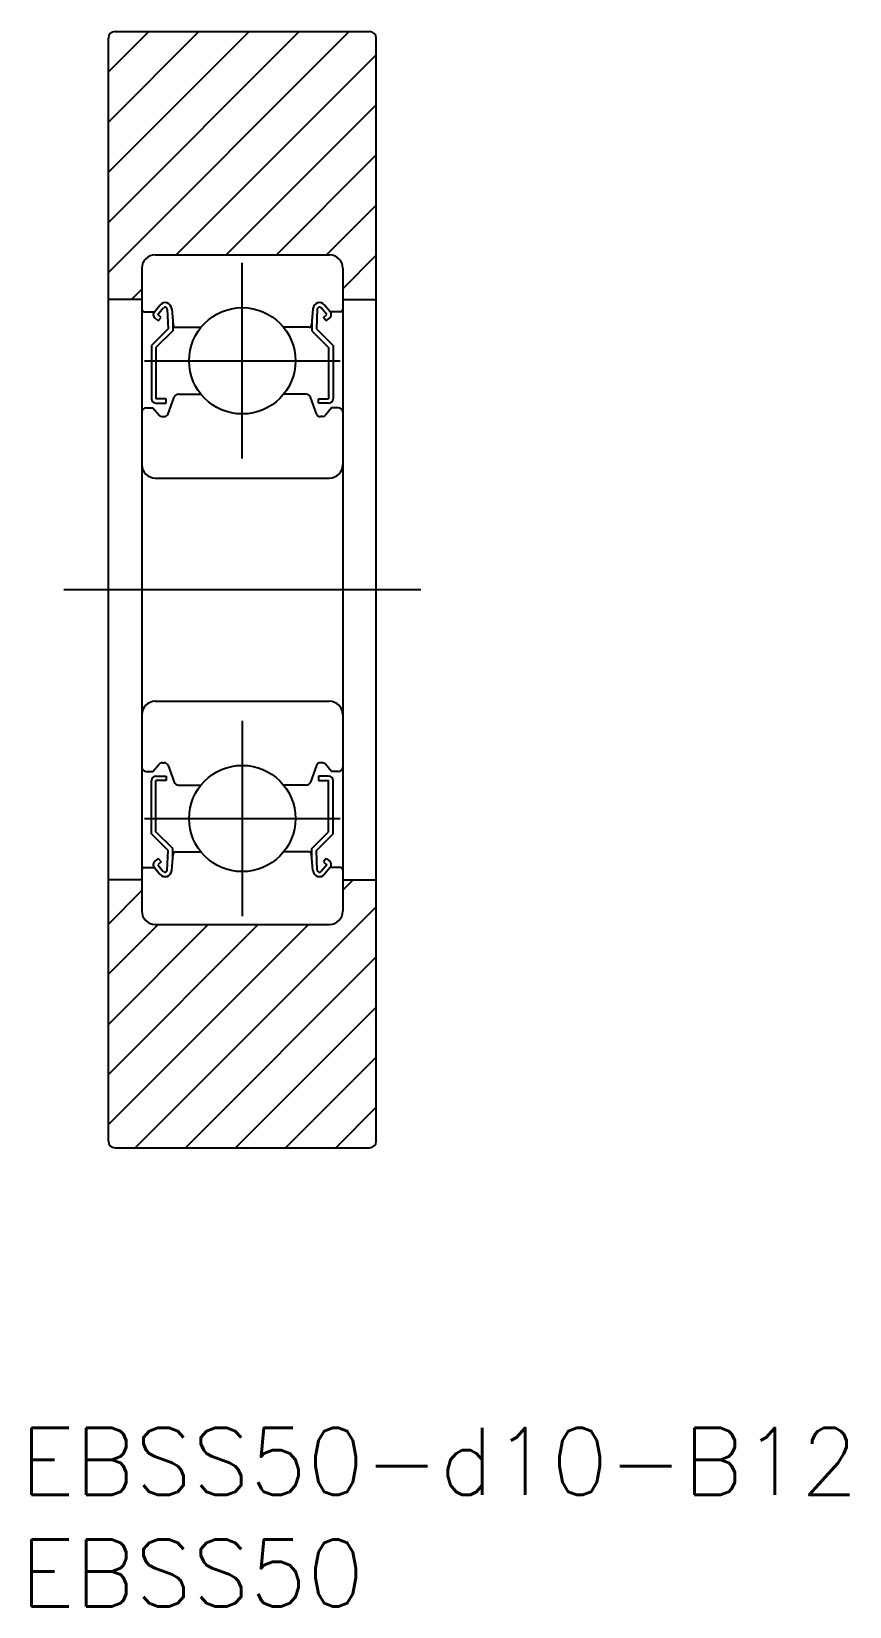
# Model space of a CAD drawing. Extents: x -9.4 to 27.2, y -45.5 to 25.
import ezdxf

# ---------------------------------------------------------------- set-up
doc = ezdxf.new("R2010")
doc.units = 0
doc.linetypes.add('CENTER', pattern=[50.8, 31.75, -6.35, 6.35, -6.35])
doc.layers.get('0').update_dxf_attribs({"linetype": 'CONTINUOUS'})
doc.layers.add('CENTER', color=1, linetype='CONTINUOUS')
doc.styles.get("Standard").update_dxf_attribs({"font": 'txt.shx', "height": 3, "bigfont": 'bigfont.shx'})

msp = doc.modelspace()

# ---------------------------------------------------------------- linework, layer by layer
at = {"color": 3, "linetype": 'CONTINUOUS'}
for p, q in [((-6, 23.186), (-4.186, 25)), ((-6, 20.941), (-1.941, 25)), ((-6, 18.696), (0.304, 25)), ((-6, 16.451), (2.549, 25)), ((-6, 14.206), (4.794, 25)), ((-2.961, 15), (6, 23.961)), ((-0.715, 15), (6, 21.715)), ((1.53, 15), (6, 19.47)), ((3.775, 15), (6, 17.225)), ((4.5, 13.48), (6, 14.98)), ((-4.961, 13), (-4.5, 13.461)), ((4.5, -13.461), (4.961, -13)), ((-6, -14.98), (-4.5, -13.48)), ((-4.794, -25), (6, -14.206)), ((-6, -17.225), (-3.775, -15)), ((-6, -19.47), (-1.53, -15)), ((-6, -21.715), (0.715, -15)), ((-6, -23.961), (2.961, -15)), ((-2.549, -25), (6, -16.451)), ((-0.304, -25), (6, -18.696)), ((1.941, -25), (6, -20.941)), ((4.186, -25), (6, -23.186))]:
    msp.add_line(p, q, dxfattribs=at)
at = {"color": 7, "linetype": 'CONTINUOUS'}
for p, q in [((-6, -24.7), (-6, 24.7)), ((-5.7, 25), (5.7, 25)), ((6, -24.7), (6, 24.7)), ((-3.9, 15), (3.9, 15)), ((-4.5, 14.4), (-4.5, -14.4)), ((4.5, 14.4), (4.5, -14.4)), ((-4.5, 13), (-6, 13)), ((-3.94, 12.45), (-3.69, 12.747)), ((3.94, 12.45), (3.69, 12.747)), ((4.5, 13), (6, 13)), ((-4.4, 12.45), (-3.94, 12.45)), ((-3.762, 12.04), (-3.915, 12.168)), ((-3.787, 12.321), (-3.537, 12.619)), ((-3.634, 12.193), (-3.787, 12.321)), ((-3.762, 12.04), (-3.634, 12.193)), ((-3.36, 12.56), (-3.317, 11.683)), ((-3.162, 12.581), (-3.097, 11.841)), ((-3.117, 12.07), (-3.117, 11.6)), ((3.162, 12.581), (3.097, 11.841)), ((3.117, 12.07), (3.117, 11.6)), ((3.36, 12.56), (3.317, 11.683)), ((3.787, 12.321), (3.537, 12.619)), ((3.634, 12.193), (3.787, 12.321)), ((3.762, 12.04), (3.634, 12.193)), ((3.762, 12.04), (3.915, 12.168)), ((4.4, 12.45), (3.94, 12.45)), ((-3.317, 11.683), (-4.067, 10.933)), ((-3.117, 11.6), (-3.867, 10.85)), ((-2.997, 11.75), (-1.849, 11.75)), ((2.997, 11.75), (1.849, 11.75)), ((3.117, 11.6), (3.867, 10.85)), ((3.317, 11.683), (4.067, 10.933)), ((-4.067, 10.933), (-4.067, 8.55)), ((-3.867, 10.85), (-3.867, 8.55)), ((3.867, 10.85), (3.867, 8.55)), ((4.067, 10.933), (4.067, 8.55)), ((-3.417, 8.55), (-3.867, 8.55)), ((-3.417, 8.35), (-3.417, 8.55)), ((-3.318, 7.882), (-3.05, 8.618)), ((-2.862, 8.75), (-1.849, 8.75)), ((2.862, 8.75), (1.849, 8.75)), ((3.318, 7.882), (3.05, 8.618)), ((3.417, 8.35), (3.417, 8.55)), ((3.417, 8.55), (3.867, 8.55)), ((-4.3, 8.15), (-4, 8.15)), ((-4, 8.15), (-3.724, 7.821)), ((-3.867, 8.35), (-3.417, 8.35)), ((3.867, 8.35), (3.417, 8.35)), ((4, 8.15), (3.724, 7.821)), ((4.3, 8.15), (4, 8.15)), ((-3.571, 7.75), (-3.506, 7.75)), ((3.571, 7.75), (3.506, 7.75)), ((-3.9, 5), (3.9, 5)), ((-3.9, -5), (3.9, -5)), ((-3.571, -7.75), (-3.506, -7.75)), ((3.571, -7.75), (3.506, -7.75)), ((-4.3, -8.15), (-4, -8.15)), ((-4, -8.15), (-3.724, -7.821)), ((-3.867, -8.35), (-3.417, -8.35)), ((-3.417, -8.35), (-3.417, -8.55)), ((-3.318, -7.882), (-3.05, -8.618)), ((3.318, -7.882), (3.05, -8.618)), ((3.867, -8.35), (3.417, -8.35)), ((3.417, -8.35), (3.417, -8.55)), ((4, -8.15), (3.724, -7.821)), ((4.3, -8.15), (4, -8.15)), ((-4.067, -10.933), (-4.067, -8.55)), ((-3.867, -10.85), (-3.867, -8.55)), ((-3.417, -8.55), (-3.867, -8.55)), ((-2.862, -8.75), (-1.849, -8.75)), ((2.862, -8.75), (1.849, -8.75)), ((3.417, -8.55), (3.867, -8.55)), ((3.867, -10.85), (3.867, -8.55)), ((4.067, -10.933), (4.067, -8.55)), ((-3.317, -11.683), (-4.067, -10.933)), ((-3.117, -11.6), (-3.867, -10.85)), ((3.117, -11.6), (3.867, -10.85)), ((3.317, -11.683), (4.067, -10.933)), ((-3.36, -12.56), (-3.317, -11.683)), ((-3.162, -12.581), (-3.097, -11.841)), ((-3.117, -12.07), (-3.117, -11.6)), ((-2.997, -11.75), (-1.849, -11.75)), ((-2.71, -11.75), (-2.71, -11.75)), ((-2.423, -11.75), (-2.423, -11.75)), ((2.997, -11.75), (1.849, -11.75)), ((3.162, -12.581), (3.097, -11.841)), ((3.117, -12.07), (3.117, -11.6)), ((3.36, -12.56), (3.317, -11.683)), ((-4.4, -12.45), (-3.94, -12.45)), ((-3.94, -12.45), (-3.69, -12.747)), ((-3.762, -12.04), (-3.915, -12.168)), ((-3.634, -12.193), (-3.787, -12.321)), ((-3.787, -12.321), (-3.537, -12.619)), ((-3.762, -12.04), (-3.634, -12.193)), ((3.787, -12.321), (3.537, -12.619)), ((3.762, -12.04), (3.634, -12.193)), ((3.634, -12.193), (3.787, -12.321)), ((3.94, -12.45), (3.69, -12.747)), ((3.762, -12.04), (3.915, -12.168)), ((4.4, -12.45), (3.94, -12.45)), ((-4.5, -13), (-6, -13)), ((4.5, -13), (6, -13)), ((-3.9, -15), (3.9, -15)), ((-5.7, -25), (5.7, -25))]:
    msp.add_line(p, q, dxfattribs=at)
for centre in [(0, 10.25), (0, -10.25)]:
    msp.add_circle(centre, 2.381, dxfattribs=at)
for centre, radius, start, end in [((-5.7, 24.7), 0.3, 90, 180), ((5.7, 24.7), 0.3, 0, 90), ((-3.9, 14.4), 0.6, 90, 180), ((3.9, 14.4), 0.6, 0, 90), ((-3.461, 12.555), 0.3, 4.99676, 140.00293), ((3.461, 12.555), 0.3, 39.99707, 175.00324), ((-4.4, 12.55), 0.1, 180, 270), ((-3.787, 12.321), 0.2, 140.00293, 230.08703), ((-3.46, 12.555), 0.1, 2.81982, 140.00215), ((3.46, 12.555), 0.1, 39.99785, 177.18018), ((3.787, 12.321), 0.2, 309.91297, 39.99707), ((4.4, 12.55), 0.1, 270, 0), ((-2.997, 11.85), 0.1, 184.99676, 269.9995), ((2.997, 11.85), 0.1, 270.0005, 355.00324), ((-3.867, 8.55), 0.2, 180, 270), ((-2.862, 8.55), 0.2, 90, 159.99139), ((2.862, 8.55), 0.2, 20.00861, 90), ((3.867, 8.55), 0.2, 270, 0), ((-4.3, 7.95), 0.2, 90, 180), ((-3.571, 7.95), 0.2, 219.99503, 270), ((-3.506, 7.95), 0.2, 270, 339.99139), ((3.506, 7.95), 0.2, 200.00861, 270), ((3.571, 7.95), 0.2, 270, 320.00497), ((4.3, 7.95), 0.2, 0, 90), ((-3.9, 5.6), 0.6, 180, 270), ((3.9, 5.6), 0.6, 270, 0), ((-3.9, -5.6), 0.6, 90, 180), ((3.9, -5.6), 0.6, 0, 90), ((-3.571, -7.95), 0.2, 90, 140.00497), ((-3.506, -7.95), 0.2, 20.00861, 90), ((3.506, -7.95), 0.2, 90, 159.99139), ((3.571, -7.95), 0.2, 39.99503, 90), ((-4.3, -7.95), 0.2, 180, 270), ((-3.867, -8.55), 0.2, 90, 180), ((3.867, -8.55), 0.2, 0, 90), ((4.3, -7.95), 0.2, 270, 0), ((-2.862, -8.55), 0.2, 200.00861, 270), ((2.862, -8.55), 0.2, 270, 339.99139), ((-2.997, -11.85), 0.1, 90.0005, 175.00324), ((2.997, -11.85), 0.1, 4.99676, 89.9995), ((-4.4, -12.55), 0.1, 90, 180), ((-3.787, -12.321), 0.2, 129.91297, 219.99707), ((-3.461, -12.555), 0.3, 219.99707, 355.00324), ((-3.46, -12.555), 0.1, 219.99785, 357.18018), ((3.461, -12.555), 0.3, 184.99676, 320.00293), ((3.46, -12.555), 0.1, 182.81982, 320.00215), ((3.787, -12.321), 0.2, 320.00293, 50.08703), ((4.4, -12.55), 0.1, 0, 90), ((-3.9, -14.4), 0.6, 180, 270), ((3.9, -14.4), 0.6, 270, 0), ((-5.7, -24.7), 0.3, 180, 270), ((5.7, -24.7), 0.3, 270, 0)]:
    msp.add_arc(centre, radius, start, end, dxfattribs=at)
at = {"layer": 'CENTER', "color": 1, "linetype": 'CENTER'}
for p, q in [((0, 5.869), (0, 14.631)), ((-4.381, 10.25), (4.381, 10.25)), ((-8, 0), (8, 0)), ((0, -5.869), (0, -14.631)), ((-4.381, -10.25), (4.381, -10.25))]:
    msp.add_line(p, q, dxfattribs=at)

# ---------------------------------------------------------------- texts
at = {"color": 7, "linetype": 'CONTINUOUS'}
for s, p in [('EBSS50-d10-B12', (-9.957, -40.545)), ('EBSS50', (-9.957, -45.545))]:
    msp.add_text(s, height=3, dxfattribs=at).set_placement(p)

doc.saveas('drawing.dxf')
